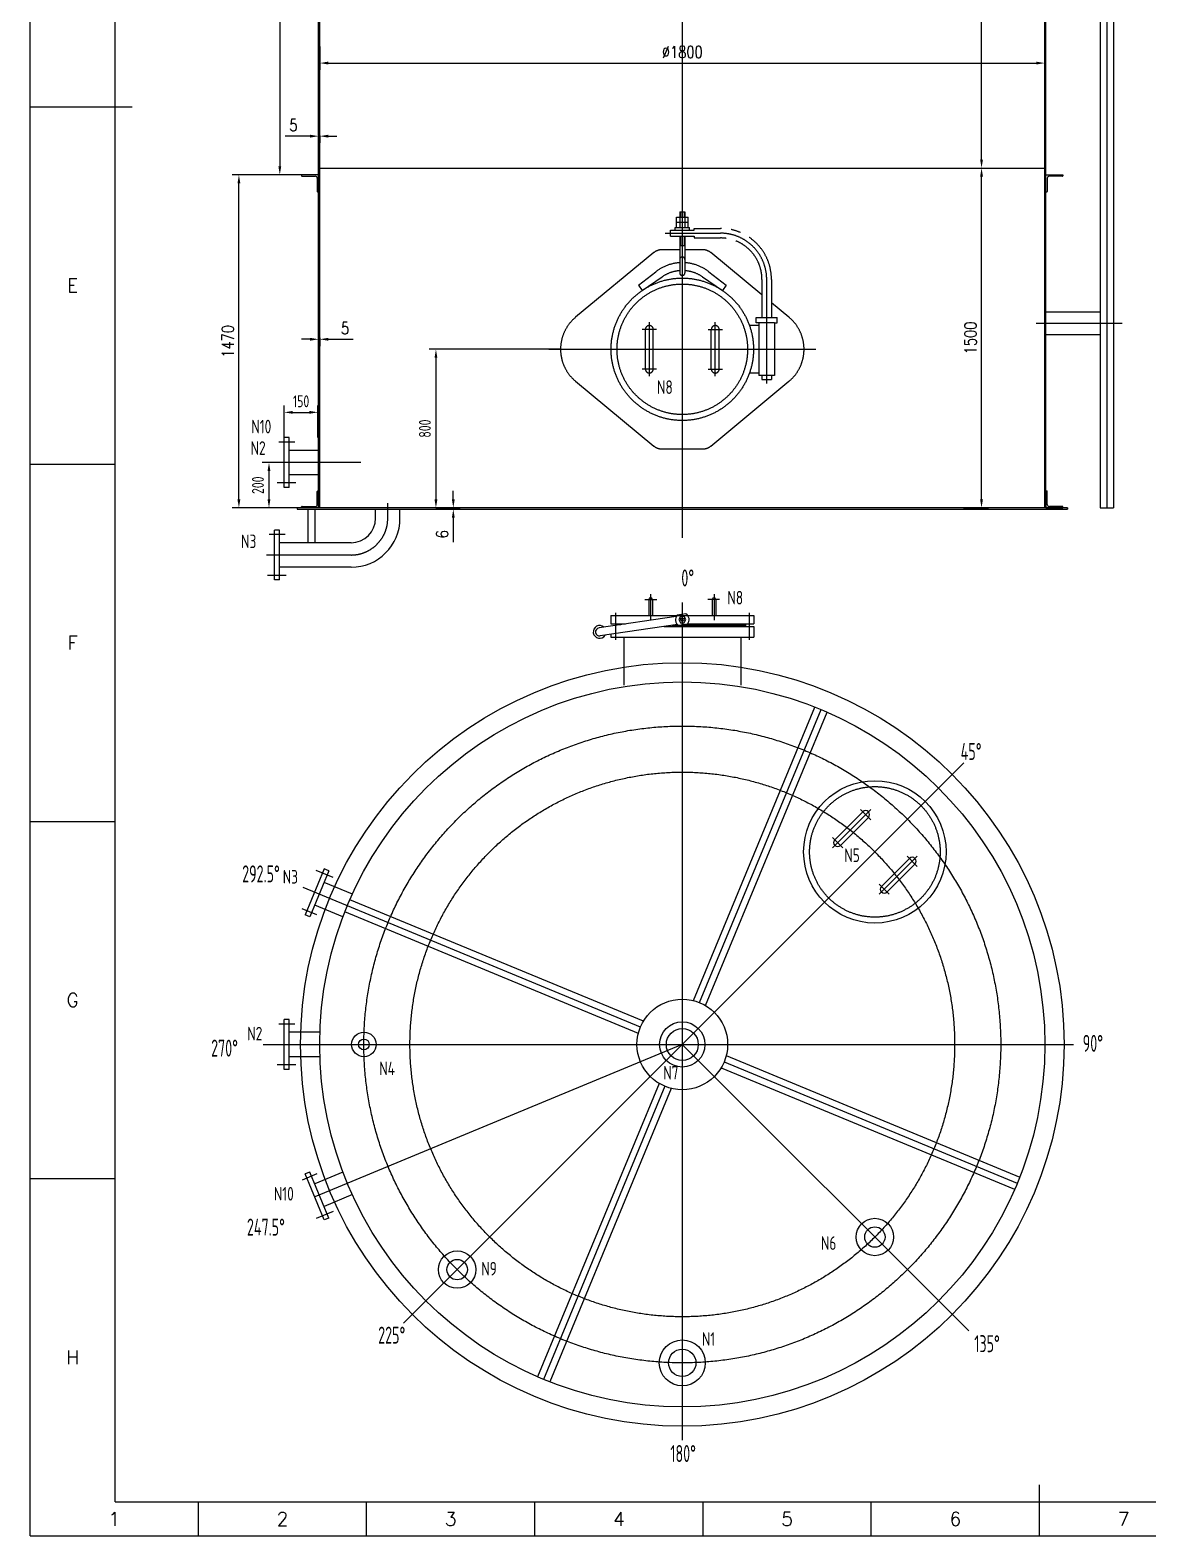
# Model space of a CAD drawing. Header units: millimetres. Extents: x -375 to 8535, y -150 to 12465.
# Drawn here: x -375 to 4558, y -150 to 6496 of the extents above; entities that cross this region are included whole.
import ezdxf
from ezdxf.enums import TextEntityAlignment as Align

# ---------------------------------------------------------------- set-up
doc = ezdxf.new("R2010")
doc.units = ezdxf.units.MM
doc.header["$LTSCALE"] = 150
doc.linetypes.add('CENTER', pattern=[50.8, 31.75, -6.35, 6.35, -6.35])
doc.linetypes.add('PHANTOM', pattern=[2.5, 1.25, -0.25, 0.25, -0.25, 0.25, -0.25])
for name, color, linetype in [('1', 2, 'Continuous'), ('1轮廓实线层', 7, 'Continuous'), ('2', 1, 'Continuous'), ('2细线层', 4, 'Continuous'), ('3', 3, 'CENTER'), ('3中心线层', 1, 'CENTER'), ('5', 6, 'PHANTOM'), ('6文字层', 3, 'Continuous'), ('图框层', 7, 'Continuous'), ('文字', 4, 'Continuous')]:
    doc.layers.add(name, color=color, linetype=linetype)
doc.styles.add('PC_TEXTSTYLE', font='isocp.shx', dxfattribs={"width": 0.8, "bigfont": 'hzfs.shx'})
doc.styles.add('TH_GBDIM', font='romans.shx', dxfattribs={"width": 0.8, "bigfont": 'gbcbig.shx'})
doc.dimstyles.new('TH_GBDIM', dxfattribs={"dimscale": 15, "dimtxt": 3.5, "dimasz": 2.5, "dimexe": 2, "dimexo": 0, "dimgap": 1.5, "dimtad": 1, "dimdec": 0, "dimzin": 0, "dimdsep": 46, "dimtxsty": 'TH_GBDIM', "dimcen": 2.5, "dimclrd": 130, "dimclre": 130, "dimclrt": 3, "dimadec": 0, "dimazin": 0, "dimtfac": 0.714286, "dimtdec": 0, "dimtmove": 0, "dimatfit": 3, "dimfxl": 1, "dimtzin": 0, "dimlwd": -1, "dimlwe": -1, "dimarcsym": 0})

# ---------------------------------------------------------------- blocks, each defined once
blk = doc.blocks.new('*U4')
for radius in [193, 157]:
    blk.add_arc((177, 241), radius, 0, 90)
blk = doc.blocks.new('*D33')
at = {"layer": '1', "color": 130}
for p, q in [((1966.2, 5087.4), (1386.1, 5087.4)), ((1416.1, 5049.9), (1416.1, 4424.8)), ((2503.5, 4387.3), (1386.1, 4387.3))]:
    blk.add_line(p, q, dxfattribs=at)
for points in [[(1409.9, 5049.9), (1422.4, 5049.9), (1416.1, 5087.4)], [(1409.9, 4424.8), (1422.4, 4424.8), (1416.1, 4387.3)]]:
    blk.add_solid(points, dxfattribs=at)
at = {"layer": 'Defpoints', "color": 0}
for p in [(1966.2, 5087.4), (1416.1, 4387.3), (2503.5, 4387.3)]:
    blk.add_point(p, dxfattribs=at)
at = {"layer": '1', "color": 3, "insert": (1367.4, 4737.3), "char_height": 52.5, "attachment_point": 5, "rotation": 90, "style": 'PC_TEXTSTYLE'}
blk.add_mtext('800', dxfattribs=at)
blk = doc.blocks.new('*D34')
at = {"layer": '1', "color": 130}
for p, q in [((711.9, 4587.3), (649.3, 4587.3)), ((679.3, 4549.8), (679.3, 4424.8)), ((803.5, 4387.3), (649.3, 4387.3))]:
    blk.add_line(p, q, dxfattribs=at)
for points in [[(673, 4549.8), (685.5, 4549.8), (679.3, 4587.3)], [(673, 4424.8), (685.5, 4424.8), (679.3, 4387.3)]]:
    blk.add_solid(points, dxfattribs=at)
at = {"layer": 'Defpoints', "color": 0}
for p in [(711.9, 4587.3), (679.3, 4387.3), (803.5, 4387.3)]:
    blk.add_point(p, dxfattribs=at)
at = {"layer": '1', "color": 3, "insert": (630.5, 4487.3), "char_height": 52.5, "attachment_point": 5, "rotation": 90, "style": 'PC_TEXTSTYLE'}
blk.add_mtext('200', dxfattribs=at)
blk = doc.blocks.new('*D35')
at = {"layer": '1', "color": 130}
for p, q in [((746.4, 4697.3), (746.4, 4839)), ((783.9, 4809), (858, 4809)), ((895.5, 4697.3), (895.5, 4839))]:
    blk.add_line(p, q, dxfattribs=at)
for points in [[(783.9, 4815.2), (783.9, 4802.7), (746.4, 4809)], [(858, 4815.2), (858, 4802.7), (895.5, 4809)]]:
    blk.add_solid(points, dxfattribs=at)
at = {"layer": 'Defpoints', "color": 0}
for p in [(895.5, 4809), (746.4, 4697.3), (895.5, 4697.3)]:
    blk.add_point(p, dxfattribs=at)
at = {"layer": '1', "color": 3, "insert": (820.9, 4857.7), "char_height": 52.5, "attachment_point": 5, "style": 'PC_TEXTSTYLE'}
blk.add_mtext('150', dxfattribs=at)
blk = doc.blocks.new('*D36')
at = {"layer": '1轮廓实线层', "color": 130}
for p, q in [((3744.8, 5887.3), (3854.2, 5887.3)), ((3824.2, 4424.8), (3824.2, 5849.8)), ((3744.8, 4387.3), (3854.2, 4387.3))]:
    blk.add_line(p, q, dxfattribs=at)
for points in [[(3817.9, 5849.8), (3830.4, 5849.8), (3824.2, 5887.3)], [(3817.9, 4424.8), (3830.4, 4424.8), (3824.2, 4387.3)]]:
    blk.add_solid(points, dxfattribs=at)
at = {"layer": 'Defpoints', "color": 0}
for p in [(3744.8, 5887.3), (3824.2, 5887.3), (3744.8, 4387.3)]:
    blk.add_point(p, dxfattribs=at)
at = {"layer": '1轮廓实线层', "color": 3, "insert": (3775.4, 5137.3), "char_height": 52.5, "attachment_point": 5, "rotation": 90, "style": 'TH_GBDIM'}
blk.add_mtext('1500', dxfattribs=at)
blk = doc.blocks.new('*D37')
at = {"layer": '1轮廓实线层', "color": 130}
for p, q in [((3744.8, 7387.3), (3854.2, 7387.3)), ((3824.2, 5924.8), (3824.2, 7349.8)), ((3744.8, 5887.3), (3854.2, 5887.3))]:
    blk.add_line(p, q, dxfattribs=at)
for points in [[(3817.9, 7349.8), (3830.4, 7349.8), (3824.2, 7387.3)], [(3817.9, 5924.8), (3830.4, 5924.8), (3824.2, 5887.3)]]:
    blk.add_solid(points, dxfattribs=at)
at = {"layer": 'Defpoints', "color": 0}
for p in [(3744.8, 7387.3), (3824.2, 7387.3), (3744.8, 5887.3)]:
    blk.add_point(p, dxfattribs=at)
at = {"layer": '1轮廓实线层', "color": 3, "insert": (3775.4, 6637.3), "char_height": 52.5, "attachment_point": 5, "rotation": 90, "style": 'TH_GBDIM'}
blk.add_mtext('1500', dxfattribs=at)
blk = doc.blocks.new('*D40')
at = {"layer": '1轮廓实线层', "color": 130}
for p, q in [((823.5, 7357.3), (697, 7357.3)), ((727, 7319.8), (727, 5894.8)), ((823.5, 5857.3), (697, 5857.3))]:
    blk.add_line(p, q, dxfattribs=at)
for points in [[(720.7, 7319.8), (733.2, 7319.8), (727, 7357.3)], [(720.7, 5894.8), (733.2, 5894.8), (727, 5857.3)]]:
    blk.add_solid(points, dxfattribs=at)
at = {"layer": 'Defpoints', "color": 0}
for p in [(823.5, 7357.3), (727, 5857.3), (823.5, 5857.3)]:
    blk.add_point(p, dxfattribs=at)
at = {"layer": '1轮廓实线层', "color": 3, "insert": (678.2, 6607.3), "char_height": 52.5, "attachment_point": 5, "rotation": 90, "style": 'TH_GBDIM'}
blk.add_mtext('1500', dxfattribs=at)
blk = doc.blocks.new('*D41')
at = {"layer": '1轮廓实线层', "color": 130}
for p, q in [((803.5, 5857.3), (516.5, 5857.3)), ((546.5, 4424.8), (546.5, 5819.8)), ((803.5, 4387.3), (516.5, 4387.3))]:
    blk.add_line(p, q, dxfattribs=at)
for points in [[(540.2, 5819.8), (552.7, 5819.8), (546.5, 5857.3)], [(540.2, 4424.8), (552.7, 4424.8), (546.5, 4387.3)]]:
    blk.add_solid(points, dxfattribs=at)
at = {"layer": 'Defpoints', "color": 0}
for p in [(546.5, 5857.3), (803.5, 5857.3), (803.5, 4387.3)]:
    blk.add_point(p, dxfattribs=at)
at = {"layer": '1轮廓实线层', "color": 3, "insert": (497.7, 5122.3), "char_height": 52.5, "attachment_point": 5, "rotation": 90, "style": 'TH_GBDIM'}
blk.add_mtext('1470', dxfattribs=at)
blk = doc.blocks.new('*D44')
at = {"layer": '2', "color": 130}
for p, q in [((903.5, 6424.1), (903.5, 6320.6)), ((4103.5, 6424.1), (4103.5, 6320.6)), ((941, 6350.6), (4066, 6350.6))]:
    blk.add_line(p, q, dxfattribs=at)
for points in [[(941, 6356.9), (941, 6344.4), (903.5, 6350.6)], [(4066, 6356.9), (4066, 6344.4), (4103.5, 6350.6)]]:
    blk.add_solid(points, dxfattribs=at)
at = {"layer": 'Defpoints', "color": 0}
for p in [(903.5, 6424.1), (4103.5, 6424.1), (4103.5, 6350.6)]:
    blk.add_point(p, dxfattribs=at)
at = {"layer": '2', "color": 3, "insert": (2503.5, 6399.4), "char_height": 52.5, "attachment_point": 5, "style": 'TH_GBDIM'}
blk.add_mtext('%%c1800{}{}', dxfattribs=at)
blk = doc.blocks.new('*D45')
at = {"layer": '3中心线层', "color": 130}
for p, q in [((861, 6028), (750.5, 6028)), ((898.5, 6031.2), (898.5, 5998)), ((903.5, 6028), (898.5, 6028)), ((903.5, 6031.2), (903.5, 5998)), ((941, 6028), (978.5, 6028))]:
    blk.add_line(p, q, dxfattribs=at)
for points in [[(861, 6034.2), (861, 6021.7), (898.5, 6028)], [(941, 6034.2), (941, 6021.7), (903.5, 6028)]]:
    blk.add_solid(points, dxfattribs=at)
at = {"layer": 'Defpoints', "color": 0}
for p in [(898.5, 6031.2), (898.5, 6028), (903.5, 6031.2)]:
    blk.add_point(p, dxfattribs=at)
at = {"layer": '3中心线层', "color": 3, "insert": (787, 6076.7), "char_height": 52.5, "attachment_point": 5, "style": 'TH_GBDIM'}
blk.add_mtext('5', dxfattribs=at)
blk = doc.blocks.new('*D46')
at = {"layer": '3中心线层', "color": 130}
for p, q in [((1492.8, 4424.8), (1492.8, 4462.3)), ((1416.1, 4387.3), (1522.8, 4387.3)), ((1492.8, 4387.3), (1492.8, 4381.3)), ((1416.1, 4381.3), (1522.8, 4381.3)), ((1492.8, 4343.8), (1492.8, 4235.3))]:
    blk.add_line(p, q, dxfattribs=at)
for points in [[(1486.5, 4424.8), (1499, 4424.8), (1492.8, 4387.3)], [(1486.5, 4343.8), (1499, 4343.8), (1492.8, 4381.3)]]:
    blk.add_solid(points, dxfattribs=at)
at = {"layer": 'Defpoints', "color": 0}
for p in [(1416.1, 4387.3), (1416.1, 4381.3), (1492.8, 4381.3)]:
    blk.add_point(p, dxfattribs=at)
at = {"layer": '3中心线层', "color": 3, "insert": (1444, 4270.8), "char_height": 52.5, "attachment_point": 5, "rotation": 90, "style": 'TH_GBDIM'}
blk.add_mtext('6', dxfattribs=at)
blk = doc.blocks.new('*D47')
at = {"layer": '3中心线层', "color": 130}
for p, q in [((861, 5131.5), (823.5, 5131.5)), ((898.5, 5137.3), (898.5, 5101.5)), ((898.5, 5131.5), (903.5, 5131.5)), ((903.5, 5137.3), (903.5, 5101.5)), ((941, 5131.5), (1051.5, 5131.5))]:
    blk.add_line(p, q, dxfattribs=at)
for points in [[(861, 5137.7), (861, 5125.2), (898.5, 5131.5)], [(941, 5137.7), (941, 5125.2), (903.5, 5131.5)]]:
    blk.add_solid(points, dxfattribs=at)
at = {"layer": 'Defpoints', "color": 0}
for p in [(898.5, 5137.3), (903.5, 5137.3), (903.5, 5131.5)]:
    blk.add_point(p, dxfattribs=at)
at = {"layer": '3中心线层', "color": 3, "insert": (1015, 5180.2), "char_height": 52.5, "attachment_point": 5, "style": 'TH_GBDIM'}
blk.add_mtext('5', dxfattribs=at)

msp = doc.modelspace()

# ---------------------------------------------------------------- linework, layer by layer
for p, q in [((4407.193, 7251.061), (4407.193, 5451.061)), ((4407.193, 7251.061), (4407.193, 6201.061)), ((4347.193, 7111.434), (4347.193, 4387.304)), ((4407.193, 6151.061), (4407.193, 4387.304)), ((4347.193, 5250.858), (4108.497, 5250.858)), ((4347.193, 5150.858), (4108.497, 5150.858))]:
    msp.add_line(p, q)
at = {"layer": '1轮廓实线层'}
for p, q in [((898.497, 5887.304), (898.497, 7387.304)), ((903.497, 5887.304), (903.497, 7387.304)), ((4103.497, 5887.304), (4103.497, 7387.304)), ((4108.497, 5887.304), (4108.497, 7387.304)), ((-375, 6157.5), (75, 6157.5)), ((898.497, 5857.304), (823.497, 5857.304)), ((823.497, 5857.304), (823.497, 5853.304)), ((825.497, 5851.304), (883.497, 5851.304)), ((898.497, 4387.304), (898.497, 5887.304)), ((898.497, 5887.304), (4108.497, 5887.304)), ((898.497, 5782.304), (898.497, 5857.304)), ((903.497, 4387.304), (903.497, 5887.304)), ((4103.497, 4387.304), (4103.497, 5887.304)), ((4108.497, 4387.304), (4108.497, 5887.304)), ((4108.497, 5782.304), (4108.497, 5857.304)), ((4108.497, 5857.304), (4183.497, 5857.304)), ((4181.497, 5851.304), (4123.497, 5851.304)), ((4183.497, 5857.304), (4183.497, 5853.304)), ((892.497, 5842.304), (892.497, 5784.304)), ((898.497, 5782.304), (894.497, 5782.304)), ((4108.497, 5782.304), (4112.497, 5782.304)), ((4114.497, 5842.304), (4114.497, 5784.304)), ((892.497, 4402.304), (892.497, 4460.304)), ((898.497, 4462.304), (894.497, 4462.304)), ((898.497, 4462.304), (898.497, 4387.304)), ((4108.497, 4462.304), (4108.497, 4387.304)), ((4108.497, 4462.304), (4112.497, 4462.304)), ((4114.497, 4402.304), (4114.497, 4460.304)), ((4203.497, 4387.304), (803.497, 4387.304)), ((803.497, 4387.304), (803.497, 4381.304)), ((823.497, 4387.304), (823.497, 4391.304)), ((898.497, 4387.304), (823.497, 4387.304)), ((825.497, 4393.304), (883.497, 4393.304)), ((4108.497, 4387.304), (4183.497, 4387.304)), ((4181.497, 4393.304), (4123.497, 4393.304)), ((4183.497, 4387.304), (4183.497, 4391.304)), ((4203.497, 4381.304), (4203.497, 4387.304)), ((4203.497, 4387.304), (4203.497, 4381.304)), ((4347.193, 4387.304), (4407.193, 4387.304)), ((803.497, 4381.304), (4203.497, 4381.304)), ((1149.497, 4341.304), (1149.497, 4381.304)), ((1257.497, 4341.304), (1257.497, 4381.304)), ((4080, -150), (4080, 75))]:
    msp.add_line(p, q, dxfattribs=at)
at = {"layer": '1轮廓实线层', "ltscale": 0.8}
for p, q in [((746.377, 4477.304), (746.377, 4697.304)), ((768.377, 4697.304), (746.377, 4697.304)), ((768.377, 4477.304), (768.377, 4697.304)), ((903.497, 4641.304), (768.377, 4641.304)), ((903.497, 4533.304), (768.377, 4533.304)), ((768.377, 4477.304), (746.377, 4477.304)), ((850.016, 4379.304), (850.016, 4233.304)), ((881.53, 4379.304), (881.53, 4233.304)), ((725.497, 4289.304), (703.497, 4289.304)), ((703.497, 4069.304), (703.497, 4289.304)), ((725.497, 4069.304), (725.497, 4289.304)), ((1041.497, 4233.304), (725.497, 4233.304)), ((1041.497, 4125.304), (725.497, 4125.304)), ((725.497, 4069.304), (703.497, 4069.304)), ((725.497, 4069.304), (703.497, 4069.304)), ((923.468, 2793.792), (839.278, 2590.539)), ((943.794, 2785.373), (923.468, 2793.792)), ((943.794, 2785.373), (859.603, 2582.12)), ((1047.199, 2681.928), (922.364, 2733.636)), ((1005.869, 2582.149), (881.034, 2633.857)), ((859.603, 2582.12), (839.278, 2590.539)), ((746.377, 1909.024), (746.377, 2129.024)), ((768.377, 2129.024), (746.377, 2129.024)), ((768.377, 1909.024), (768.377, 2129.024)), ((903.497, 2073.024), (768.377, 2073.024)), ((903.497, 1965.024), (768.377, 1965.024)), ((768.377, 1909.024), (746.377, 1909.024)), ((859.603, 1455.928), (839.278, 1447.509)), ((923.468, 1244.255), (839.278, 1447.509)), ((943.794, 1252.674), (859.603, 1455.928)), ((1005.869, 1455.899), (881.034, 1404.191)), ((1047.199, 1356.12), (922.364, 1304.412)), ((943.794, 1252.674), (923.468, 1244.255))]:
    msp.add_line(p, q, dxfattribs=at)
at = {"layer": '1轮廓实线层'}
for radius in [1685, 1600, 200, 70.492]:
    msp.add_circle((2503.497, 2019.024), radius, dxfattribs=at)
at = {"layer": '1轮廓实线层', "ltscale": 0.8}
for centre, radius in [((1098.077, 2019.024), 54.162), ((2503.497, 2019.024), 100), ((1098.077, 2019.024), 23.893), ((3353.42, 1169.101), 82.5), ((3353.42, 1169.101), 45), ((1509.715, 1025.242), 82.5), ((1509.715, 1025.242), 45), ((2503.497, 613.604), 101.538), ((2503.497, 613.604), 60.335)]:
    msp.add_circle(centre, radius, dxfattribs=at)
at = {"layer": '1轮廓实线层'}
for centre, radius, start, end in [((825.497, 5853.304), 2, 180, 270), ((883.497, 5842.304), 9, 360, 90), ((4123.497, 5842.304), 9, 90, 180), ((4181.497, 5853.304), 2, 270, 0), ((894.497, 5784.304), 2, 180, 270), ((4112.497, 5784.304), 2, 270, 0), ((894.497, 4460.304), 2, 90, 180), ((4112.497, 4460.304), 2, 0, 90), ((825.497, 4391.304), 2, 90, 180), ((883.497, 4402.304), 9, 270, 0), ((4123.497, 4402.304), 9, 180, 270), ((4181.497, 4391.304), 2, 0, 90)]:
    msp.add_arc(centre, radius, start, end, dxfattribs=at)
at = {"layer": '1轮廓实线层', "ltscale": 0.8}
for radius in [108, 216]:
    msp.add_arc((1041.497, 4341.304), radius, 270, 0, dxfattribs=at)
at = {"layer": '2', "ltscale": 0.8}
for p, q in [((2355.497, 3983.024), (2355.497, 3913.024)), ((2371.497, 3983.024), (2371.497, 3913.024)), ((2635.497, 3983.024), (2635.497, 3913.024)), ((2651.497, 3983.024), (2651.497, 3913.024)), ((2477.121, 3908.317), (2135.863, 3857.83)), ((2482.39, 3872.705), (2141.131, 3822.218)), ((2188.497, 3913.024), (2188.497, 3875.024)), ((2188.497, 3913.024), (2818.497, 3913.024)), ((2188.497, 3875.024), (2252.08, 3875.024)), ((2224.997, 3875.024), (2224.997, 3871.017)), ((2224.997, 3872.024), (2231.802, 3872.024)), ((2423.71, 3864.024), (2818.497, 3864.024)), ((2457.506, 3869.024), (2781.997, 3869.024)), ((2519.185, 3919.595), (2481.077, 3913.957)), ((2525.917, 3874.09), (2487.809, 3868.452)), ((2506.131, 3876.218), (2500.863, 3911.83)), ((2526.713, 3875.024), (2818.497, 3875.024)), ((2753.497, 3872.024), (2750.497, 3869.024)), ((2781.997, 3872.024), (2753.497, 3872.024)), ((2781.997, 3875.024), (2781.997, 3864.024)), ((2818.497, 3913.024), (2818.497, 3875.024)), ((2818.497, 3864.024), (2818.497, 3816.024)), ((2188.497, 3829.225), (2188.497, 3816.024)), ((2188.497, 3816.024), (2761.497, 3816.024)), ((2245.497, 3816.024), (2245.497, 3604.183)), ((2761.497, 3816.024), (2818.497, 3816.024)), ((2761.497, 3816.024), (2761.497, 3604.183)), ((2552.432, 2212.945), (3088.897, 3508.086)), ((2606.017, 2190.749), (3142.482, 3485.89)), ((3166.148, 2887.468), (3334.899, 3056.219)), ((3176.437, 2922.453), (3299.914, 3045.929)), ((3201.133, 2897.758), (3324.609, 3021.234)), ((3382.231, 2716.659), (3505.707, 2840.136)), ((3406.926, 2691.964), (3530.402, 2815.44)), ((2309.576, 2067.959), (1014.435, 2604.424)), ((2331.772, 2121.544), (1036.63, 2658.009)), ((2697.418, 1970.088), (3992.559, 1433.623)), ((2675.222, 1916.503), (3970.364, 1380.038)), ((2400.977, 1847.298), (1864.512, 552.157)), ((2454.562, 1825.103), (1918.097, 529.962))]:
    msp.add_line(p, q, dxfattribs=at)
msp.add_lwpolyline([(2519.49, 3894.014), (2511.502, 3907.869), (2495.509, 3907.879), (2487.504, 3894.034), (2495.492, 3880.179), (2511.485, 3880.169)], close=True, dxfattribs=at)
for centre, radius in [((2503.497, 3894.024), 8), ((3353.42, 2868.947), 314.319)]:
    msp.add_circle(centre, radius, dxfattribs=at)
for centre, radius, start, end in [((2363.497, 3983.024), 8, 0, 180), ((2643.497, 3983.024), 8, 0, 180), ((2138.497, 3840.024), 28, 48.4207915, 328.4103898), ((2138.497, 3840.024), 18, 98.4155907, 278.4155907), ((2503.497, 3894.024), 30, 138.3600958, 238.4710855), ((2503.497, 3894.024), 30, 318.3600958, 58.4710855), ((3312.261, 3033.582), 17.462, 315, 135), ((3188.785, 2910.105), 17.462, 135, 315), ((3518.055, 2827.788), 17.462, 315, 135), ((3394.579, 2704.312), 17.462, 135, 315)]:
    msp.add_arc(centre, radius, start, end, dxfattribs=at)
at = {"layer": '2细线层'}
for p, q in [((-375, -150), (-375, 12465)), ((-375, 6157.5), (0, 6157.5)), ((-375, 4580.625), (0, 4580.625)), ((-375, 3003.75), (0, 3003.75)), ((-375, 1426.875), (0, 1426.875)), ((-375, -150), (-375, 0)), ((367.5, -150), (367.5, 0)), ((1110, -150), (1110, 0)), ((1852.5, -150), (1852.5, 0)), ((2595, -150), (2595, 0)), ((3337.5, -150), (3337.5, 0)), ((4080, -150), (4080, 0)), ((-375, -150), (8535, -150)), ((-375, -150), (0, -150))]:
    msp.add_line(p, q, dxfattribs=at)
at = {"layer": '3'}
for p, q in [((2495.348, 5694.428), (2495.348, 5671.145)), ((2511.646, 5694.428), (2511.646, 5671.145)), ((2495.348, 5586.116), (2495.348, 5545.371)), ((2511.646, 5586.116), (2511.646, 5545.371)), ((2363.497, 4006.778), (2363.497, 3891.533)), ((2643.497, 4006.778), (2643.497, 3891.533)), ((2208.497, 3924.657), (2208.497, 3804.421)), ((2338.741, 3983.024), (2391.016, 3983.024)), ((2668.253, 3983.024), (2615.978, 3983.024)), ((2798.497, 3924.657), (2798.497, 3804.421))]:
    msp.add_line(p, q, dxfattribs=at)
at = {"layer": '3', "ltscale": 10}
for p, q in [((2427.828, 5599.527), (2672.298, 5599.527)), ((2876.023, 4935.965), (2876.023, 5395.802)), ((2357.979, 4967.979), (2357.979, 5206.629)), ((2649.015, 4967.979), (2649.015, 5206.629)), ((2389.993, 5174.615), (2325.965, 5174.615)), ((2617.001, 5174.615), (2681.029, 5174.615)), ((1914.698, 5087.304), (3092.296, 5087.304)), ((2389.993, 4999.993), (2325.965, 4999.993)), ((2617.001, 4999.993), (2681.029, 4999.993)), ((2580.034, 2203.8), (3115.791, 3497.231)), ((3334.899, 3010.944), (3289.624, 3056.219)), ((3211.422, 2887.468), (3166.148, 2932.743)), ((3371.941, 2681.675), (3540.692, 2850.425)), ((3495.417, 2850.425), (3540.692, 2805.151)), ((3371.941, 2726.949), (3417.216, 2681.675)), ((2318.721, 2095.56), (830.405, 2712.041)), ((2688.273, 1942.487), (3981.704, 1406.73)), ((2426.96, 1834.248), (1891.204, 540.817))]:
    msp.add_line(p, q, dxfattribs=at)
msp.add_circle((2503.497, 5087.304), 288.126, dxfattribs=at)
at = {"layer": '3', "ltscale": 0.5}
msp.add_circle((3353.42, 2868.947), 288.126, dxfattribs=at)
at = {"layer": '3', "ltscale": 10}
msp.add_arc((2672.298, 5395.802), 203.725, 0, 90, dxfattribs=at)
at = {"layer": '3中心线层', "ltscale": 10}
for p, q in [((2503.497, 11047.26), (2503.497, 4254.784)), ((4377.193, 7119.595), (4377.193, 4387.304)), ((2503.497, 3969.386), (2503.497, 272.446)), ((2503.497, 2019.024), (3746.385, 3261.911)), ((653.008, 2019.024), (4229.769, 2019.024)), ((2503.497, 2019.024), (1272.766, 788.293)), ((2503.497, 2019.024), (3768.12, 754.401))]:
    msp.add_line(p, q, dxfattribs=at)
at = {"layer": '3中心线层', "ltscale": 5}
msp.add_line((4445.178, 5200.858), (4065.669, 5200.858), dxfattribs=at)
at = {"layer": '3中心线层'}
for p, q in [((794.062, 4677.304), (722.774, 4677.304)), ((1084.377, 4587.304), (711.9, 4587.304)), ((797.687, 4497.304), (715.525, 4497.304)), ((1203.497, 4341.304), (1203.497, 4407.412)), ((751.182, 4269.304), (679.895, 4269.304)), ((1041.497, 4179.304), (669.02, 4179.304)), ((754.807, 4089.304), (672.645, 4089.304)), ((963.219, 2755.679), (887.311, 2787.121)), ((890.987, 2590.768), (825.126, 2618.049)), ((794.062, 2109.024), (722.774, 2109.024)), ((2503.497, 2019.024), (880.936, 1346.937)), ((797.687, 1929.024), (715.525, 1929.024)), ((890.987, 1447.28), (825.126, 1419.999)), ((963.219, 1282.368), (887.311, 1250.926))]:
    msp.add_line(p, q, dxfattribs=at)
at = {"layer": '3中心线层', "ltscale": 10}
for radius in [1405.42, 1201.973]:
    msp.add_circle((2503.497, 2019.024), radius, dxfattribs=at)
at = {"layer": '3中心线层'}
msp.add_arc((1041.497, 4341.304), 162, 270, 0, dxfattribs=at)
at = {"layer": '5', "ltscale": 100}
for p, q in [((2477.304, 5671.145), (2529.69, 5671.145)), ((2477.304, 5624.58), (2477.304, 5671.145)), ((2491.856, 5694.428), (2515.138, 5694.428)), ((2491.856, 5694.428), (2491.856, 5624.58)), ((2515.138, 5694.428), (2515.138, 5624.58)), ((2529.69, 5624.58), (2529.69, 5671.145)), ((2451.111, 5612.938), (2555.883, 5612.938)), ((2451.111, 5586.116), (2451.111, 5612.938)), ((2451.111, 5586.116), (2555.883, 5586.116)), ((2471.483, 5612.938), (2471.483, 5624.58)), ((2471.483, 5624.58), (2535.511, 5624.58)), ((2477.304, 5647.862), (2529.69, 5647.862)), ((2491.856, 5586.116), (2491.856, 5424.906)), ((2515.138, 5586.116), (2515.138, 5424.906)), ((2535.511, 5612.938), (2535.511, 5624.58)), ((2555.883, 5612.938), (2555.883, 5620.482)), ((2555.883, 5620.482), (2672.298, 5620.482)), ((2555.883, 5586.116), (2555.883, 5578.573)), ((2491.853, 5526.645), (2413.264, 5526.645)), ((2491.856, 5545.371), (2515.138, 5545.371)), ((2593.727, 5526.645), (2515.138, 5526.645)), ((2555.883, 5578.573), (2672.298, 5578.573)), ((2378.234, 5514.048), (2032.739, 5228.667)), ((2855.104, 5327.084), (2628.757, 5514.048)), ((2309.898, 5370.956), (2386.044, 5429.592)), ((2326.305, 5346.918), (2414.661, 5407.223)), ((2592.333, 5407.223), (2680.689, 5346.918)), ((2620.95, 5429.592), (2697.096, 5370.956)), ((2855.069, 5395.802), (2855.069, 5227.001)), ((2896.978, 5395.802), (2896.978, 5227.001)), ((2309.898, 5370.956), (2326.305, 5346.918)), ((2697.096, 5370.956), (2680.689, 5346.918)), ((2974.252, 5228.667), (2897.018, 5292.463)), ((2841.099, 5192.077), (2799.84, 5192.077)), ((2829.457, 5203.718), (2829.457, 5227.001)), ((2829.457, 5227.001), (2922.589, 5227.001)), ((2841.099, 5203.718), (2829.457, 5203.718)), ((2910.947, 5203.718), (2841.099, 5203.718)), ((2841.099, 5203.718), (2841.099, 4970.889)), ((2910.947, 5203.718), (2922.589, 5203.718)), ((2910.947, 5203.718), (2910.947, 4970.889)), ((2922.589, 5203.718), (2922.589, 5227.001)), ((2340.517, 4999.993), (2340.517, 5174.615)), ((2375.441, 4999.993), (2375.441, 5174.615)), ((2631.553, 4999.993), (2631.553, 5174.615)), ((2666.477, 4999.993), (2666.477, 5174.615)), ((2032.607, 4946.05), (2378.224, 4660.023)), ((2628.768, 4660.023), (2974.385, 4946.05)), ((2841.099, 4982.531), (2799.84, 4982.531)), ((2910.947, 4970.889), (2841.099, 4970.889)), ((2855.069, 4970.889), (2855.069, 4953.427)), ((2855.069, 4953.427), (2896.978, 4953.427)), ((2896.978, 4970.889), (2896.978, 4953.427)), ((2413.293, 4647.393), (2593.698, 4647.393))]:
    msp.add_line(p, q, dxfattribs=at)
msp.add_circle((2503.497, 5087.304), 314.319, dxfattribs=at)
for centre, radius, start, end in [((2413.264, 5471.639), 55.006, 90, 129.5569258), ((2593.727, 5471.639), 55.006, 50.4430742, 90), ((2503.497, 5277.065), 192.509, 93.4669163, 127.5979437), ((2503.497, 5483.113), 11.641, 0, 180), ((2503.497, 5277.065), 192.509, 52.4020563, 86.5330837), ((2503.497, 5277.065), 157.585, 94.2365385, 124.3144052), ((2503.497, 5424.906), 11.641, 180, 0), ((2503.497, 5277.065), 157.585, 55.6855948, 85.7634615), ((2149.506, 5087.304), 183.352, 129.5569258, 230.3893118), ((2357.979, 5174.615), 17.462, 0, 180), ((2649.015, 5174.615), 17.462, 0, 180), ((2857.485, 5087.304), 183.352, 309.6106882, 50.4430742), ((2357.979, 4999.993), 17.462, 180, 0), ((2649.015, 4999.993), 17.462, 180, 0), ((2413.293, 4702.399), 55.006, 230.3893118, 270), ((2413.293, 4702.399), 55.006, 230.3893118, 270), ((2593.698, 4702.399), 55.006, 270, 309.6106882)]:
    msp.add_arc(centre, radius, start, end, dxfattribs=at)
at = {"layer": 'Defpoints', "color": 0, "linetype": 'ByBlock'}
for p in [(2245.497, 3619.024), (2753.497, 3619.024)]:
    msp.add_point(p, dxfattribs=at)
at = {"layer": '图框层'}
for q in [(0, 12315), (8385, 0)]:
    msp.add_line((0, 0), q, dxfattribs=at)

# ---------------------------------------------------------------- block references
at = {"layer": '5', "ltscale": 100, "xscale": 1.164144144251622, "yscale": 1.164144144251622, "zscale": 1.16414414425232}
msp.add_blockref('*U4', (2466.244, 5115.243), dxfattribs=at)

# ---------------------------------------------------------------- texts
at = {"layer": '6文字层', "style": 'TH_GBDIM'}
for s, p in [('E', (-187.5, 5369.062)), ('F', (-187.5, 3792.188)), ('G', (-187.5, 2215.312)), ('H', (-187.5, 638.438)), ('1', (-3.75, -75)), ('2', (738.75, -75)), ('3', (1481.25, -75)), ('4', (2223.75, -75)), ('5', (2966.25, -75)), ('6', (3708.75, -75)), ('7', (4451.25, -75))]:
    msp.add_text(s, height=60, dxfattribs=at).set_placement(p, align=Align.MIDDLE)
at = {"layer": '6文字层', "style": 'PC_TEXTSTYLE', "width": 0.667}
for s, p in [('0%%d', (2499.217, 4040.639)), ('45%%d', (3732.1, 3274.689)), ('292.5%%d', (560.883, 2734.336)), ('90%%d', (4270.919, 1986.486)), ('270%%d', (423.769, 1965.192)), ('247.5%%d', (582.054, 1175.364)), ('225%%d', (1161.105, 698.412)), ('135%%d', (3792.273, 660.757)), ('180%%d', (2450.852, 175.912))]:
    msp.add_text(s, height=75, dxfattribs=at).set_placement(p)
at = {"layer": '文字', "style": 'PC_TEXTSTYLE', "width": 0.8}
for s, p in [('N8', (2391.915, 4890.131)), ('N10', (601.36, 4716.17)), ('N2', (598.242, 4621.377)), ('N3', (556.077, 4209.609)), ('N8', (2702.437, 3960.945)), ('N5', (3218.477, 2824.027)), ('N3', (740.155, 2728.78)), ('N2', (583.401, 2036.893)), ('N4', (1165.978, 1883.331)), ('N7', (2419.417, 1864.061)), ('N10', (700.738, 1329.887)), ('N6', (3115.239, 1112.326)), ('N9', (1616.244, 999.38)), ('N1', (2589.885, 688.701))]:
    msp.add_text(s, height=60, dxfattribs=at).set_placement(p)

# ---------------------------------------------------------------- dimensions: what is measured, and where the dimension line sits
at = {"layer": '1'}
dim = msp.add_linear_dim(base=(1416.125, 4387.304), p1=(1966.154, 5087.39), p2=(2503.497, 4387.304), angle=90, text='800', dimstyle='TH_GBDIM', override={"dimtxsty": 'PC_TEXTSTYLE'}, dxfattribs=at)
dim.commit()
dim.dimension.update_dxf_attribs({"geometry": '*D33', "text_midpoint": (1367.375, 4737.347)})
dim = msp.add_linear_dim(base=(895.497, 4808.955), p1=(746.377, 4697.304), p2=(895.497, 4697.304), text='150', dimstyle='TH_GBDIM', override={"dimtxsty": 'PC_TEXTSTYLE'}, dxfattribs=at)
dim.commit()
dim.dimension.update_dxf_attribs({"geometry": '*D35', "text_midpoint": (820.937, 4857.705)})
dim = msp.add_linear_dim(base=(679.255, 4387.304), p1=(711.9, 4587.304), p2=(803.497, 4387.304), angle=90, dimstyle='TH_GBDIM', override={"dimtxsty": 'PC_TEXTSTYLE'}, dxfattribs=at)
dim.commit()
dim.dimension.update_dxf_attribs({"geometry": '*D34', "text_midpoint": (679.255, 4487.304), "dimtype": 160})
at = {"layer": '1轮廓实线层'}
for base, p1, p2, picture, middle in [((3824.176, 7387.304), (3744.781, 5887.304), (3744.781, 7387.304), '*D37', (3775.426, 6637.304)), ((726.965, 5857.304), (823.497, 7357.304), (823.497, 5857.304), '*D40', (678.215, 6607.304)), ((3824.176, 5887.304), (3744.781, 4387.304), (3744.781, 5887.304), '*D36', (3775.426, 5137.304))]:
    dim = msp.add_linear_dim(base=base, p1=p1, p2=p2, angle=90, dimstyle='TH_GBDIM', dxfattribs=at)
    dim.commit()
    dim.dimension.update_dxf_attribs({"geometry": picture, "text_midpoint": middle})
dim = msp.add_linear_dim(base=(546.489, 5857.304), p1=(803.497, 4387.304), p2=(803.497, 5857.304), angle=90, dimstyle='TH_GBDIM', dxfattribs=at)
dim.commit()
dim.dimension.update_dxf_attribs({"geometry": '*D41', "text_midpoint": (546.489, 5122.304), "dimtype": 160})
at = {"layer": '2'}
dim = msp.add_linear_dim(base=(4103.497, 6350.629), p1=(903.497, 6424.084), p2=(4103.497, 6424.084), text='%%c1800{}{}', dimstyle='TH_GBDIM', override={"dimgap": 1.5, "dimtad": 1, "dimjust": 0, "dimdec": 0, "dimlfac": 1, "dimse1": 0, "dimse2": 0, "dimsd1": 0, "dimsd2": 0}, dxfattribs=at)
dim.commit()
dim.dimension.update_dxf_attribs({"geometry": '*D44', "text_midpoint": (2503.497, 6399.379)})
at = {"layer": '3中心线层'}
for base, p1, p2, picture, middle in [((898.497, 6027.967), (903.497, 6031.204), (898.497, 6031.204), '*D45', (786.997, 6076.717)), ((903.497, 5131.46), (898.497, 5137.304), (903.497, 5137.304), '*D47', (1014.997, 5180.21))]:
    dim = msp.add_linear_dim(base=base, p1=p1, p2=p2, dimstyle='TH_GBDIM', dxfattribs=at)
    dim.commit()
    dim.dimension.update_dxf_attribs({"geometry": picture, "text_midpoint": middle})
dim = msp.add_linear_dim(base=(1492.759, 4381.304), p1=(1416.125, 4387.304), p2=(1416.125, 4381.304), angle=90, dimstyle='TH_GBDIM', dxfattribs=at)
dim.commit()
dim.dimension.update_dxf_attribs({"geometry": '*D46', "text_midpoint": (1444.009, 4270.804)})

doc.saveas('drawing.dxf')
